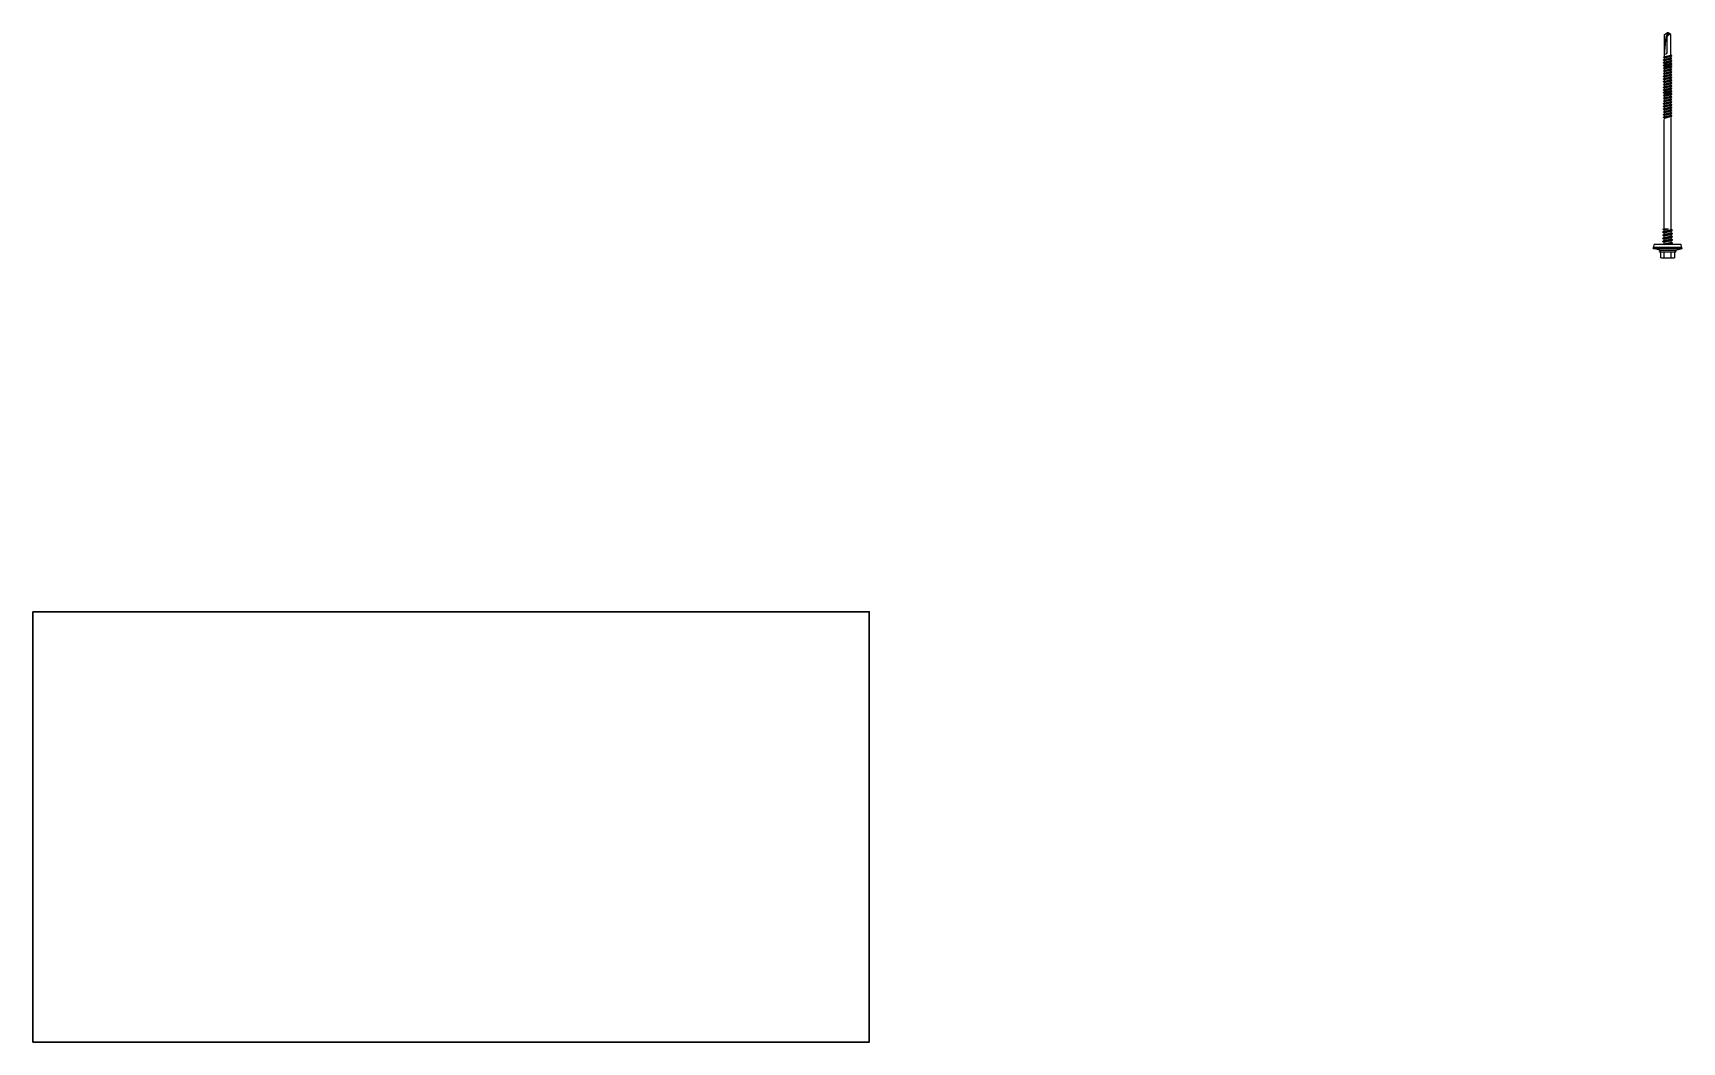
# Model space of a CAD drawing. Header units: millimetres. Extents: x -3689 to 2883575, y -702957 to -604547.
# Drawn here: x 2768224 to 2779145, y -694612 to -687932 of the extents above; entities that cross this region are included whole.
import ezdxf

# ---------------------------------------------------------------- set-up
doc = ezdxf.new("R2010")
doc.units = ezdxf.units.MM
doc.layers.add('-Крепеж-', color=7, linetype='Continuous', lineweight=20)

# ---------------------------------------------------------------- blocks, each defined once
blk = doc.blocks.new('5.5х140')
at = {"layer": '-Крепеж-', "color": 0, "linetype": 'ByBlock', "lineweight": -2}
for p, q in [((-9.2, 3.4), (-9.2, -3.4)), ((-8.8, 2.3), (-5.1, 2.3)), ((-4, 4.2), (-2.8, 9.5)), ((-2.8, -9.5), (-2.8, 9.5)), ((-2.8, 9.5), (-1.8, 9.3)), ((-1.8, -9.3), (-1.8, 9.3)), ((-1.7, 9.1), (0, 9)), ((0, 9), (0, -9)), ((0, -3.2), (1, 3.1)), ((0, -2.1), (0.9, 3.1)), ((0, 0.5), (0.4, 2.3)), ((0, 2.3), (0.4, 2.3)), ((0.4, 2.3), (0.9, 3.1)), ((0.5, -2.3), (1.5, 2.3)), ((0.9, 3.1), (1, 3.1)), ((1, 3.1), (1.5, 2.3)), ((1.4, -2.3), (2.5, 2.3)), ((1.5, 2.3), (2.5, 2.3)), ((1.9, -3.2), (2.9, 3.1)), ((2.1, -3.2), (3.1, 3.1)), ((2.5, 2.3), (2.9, 3.1)), ((2.5, -2.3), (3.6, 2.3)), ((2.9, 3.1), (3.1, 3.1)), ((3.1, 3.1), (3.6, 2.3)), ((3.5, -2.3), (4.6, 2.3)), ((3.6, 2.3), (4.6, 2.3)), ((4, -3.2), (5, 3.1)), ((4.1, -3.2), (5.2, 3.1)), ((4.6, 2.3), (5, 3.1)), ((4.6, -2.3), (5.6, 2.3)), ((5, 3.1), (5.2, 3.1)), ((5.2, 3.1), (5.6, 2.3)), ((5.6, -2.3), (6.6, 2.3)), ((5.6, 2.3), (6.6, 2.3)), ((6.1, -3.2), (7.1, 3.1)), ((6.2, -3.2), (7.3, 3.1)), ((6.6, 2.3), (7.1, 3.1)), ((6.7, -2.3), (7.7, 2.3)), ((7.1, 3.1), (7.3, 3.1)), ((7.3, 3.1), (7.7, 2.3)), ((7.7, -2.3), (8.7, 2.3)), ((7.7, 2.3), (8.7, 2.3)), ((8.1, -3.2), (9.2, 3.1)), ((8.3, -3.2), (9.3, 3.1)), ((8.7, 2.3), (9.2, 3.1)), ((8.8, -2.3), (9.8, 2.3)), ((9.2, 3.1), (9.3, 3.1)), ((9.3, 3.1), (9.8, 2.3)), ((9.7, -2.3), (10.4, 0.5)), ((9.8, 2.3), (83.5, 2.3)), ((83.7, -2.1), (84.6, 2)), ((84.1, -2.8), (85, 2.7)), ((84.3, -2.8), (85.2, 2.7)), ((84.6, 2), (85, 2.7)), ((84.7, -2.1), (85.6, 2)), ((85, 2.7), (85.2, 2.7)), ((85.2, 2.7), (85.6, 2)), ((85.5, -2.1), (86.4, 2)), ((85.6, 2), (86.4, 2)), ((85.9, -2.8), (86.8, 2.7)), ((86.1, -2.8), (87, 2.7)), ((86.4, 2), (86.8, 2.7)), ((86.5, -2.1), (87.4, 2)), ((86.8, 2.7), (87, 2.7)), ((87, 2.7), (87.4, 2)), ((87.3, -2.1), (88.2, 2)), ((87.4, 2), (88.2, 2)), ((87.7, -2.8), (88.6, 2.7)), ((87.9, -2.8), (88.8, 2.7)), ((88.2, 2), (88.6, 2.7)), ((88.3, -2.1), (89.2, 2)), ((88.6, 2.7), (88.8, 2.7)), ((88.8, 2.7), (89.2, 2)), ((89.1, -2.1), (90, 2)), ((89.2, 2), (90, 2)), ((89.5, -2.8), (90.5, 2.7)), ((89.7, -2.8), (90.6, 2.7)), ((90, 2), (90.5, 2.7)), ((90.1, -2.1), (91, 2)), ((90.5, 2.7), (90.6, 2.7)), ((90.6, 2.7), (91, 2)), ((91, -2.1), (91.9, 2)), ((91, 2), (91.9, 2)), ((91.4, -2.8), (92.3, 2.7)), ((91.5, -2.8), (92.4, 2.7)), ((91.9, 2), (92.3, 2.7)), ((91.9, -2.1), (92.8, 2)), ((92.3, 2.7), (92.4, 2.7)), ((92.4, 2.7), (92.8, 2)), ((92.8, -2.1), (93.7, 2)), ((92.8, 2), (93.7, 2)), ((93.2, -2.8), (94.1, 2.7)), ((93.3, -2.8), (94.2, 2.7)), ((93.7, 2), (94.1, 2.7)), ((93.7, -2.1), (94.6, 2)), ((94.1, 2.7), (94.2, 2.7)), ((94.2, 2.7), (94.6, 2)), ((94.6, -2.1), (95.5, 2)), ((94.6, 2), (95.5, 2)), ((95, -2.8), (95.9, 2.7)), ((95.1, -2.8), (96, 2.7)), ((95.5, 2), (95.9, 2.7)), ((95.5, -2.1), (96.4, 2)), ((95.9, 2.7), (96, 2.7)), ((96, 2.7), (96.4, 2)), ((96.4, -2.1), (97.3, 2)), ((96.4, 2), (97.3, 2)), ((96.8, -2.8), (97.7, 2.7)), ((96.9, -2.8), (97.8, 2.7)), ((97.3, 2), (97.7, 2.7)), ((97.3, -2.1), (98.2, 2)), ((97.7, 2.7), (97.8, 2.7)), ((97.8, 2.7), (98.2, 2)), ((98.2, -2.1), (99.1, 2)), ((98.2, 2), (99.1, 2)), ((98.6, -2.8), (99.5, 2.7)), ((98.7, -2.8), (99.7, 2.7)), ((99.1, 2), (99.5, 2.7)), ((99.2, -2.1), (100.1, 2)), ((99.5, 2.7), (99.7, 2.7)), ((99.7, 2.7), (100.1, 2)), ((100, -2.1), (100.9, 2)), ((100.1, 2), (100.9, 2)), ((100.4, -2.8), (101.3, 2.7)), ((100.6, -2.8), (101.5, 2.7)), ((100.9, 2), (101.3, 2.7)), ((101, -2.1), (101.9, 2)), ((101.3, 2.7), (101.5, 2.7)), ((101.5, 2.7), (101.9, 2)), ((101.8, -2.1), (102.7, 2)), ((101.9, 2), (102.7, 2)), ((102.2, -2.8), (103.1, 2.7)), ((102.4, -2.8), (103.3, 2.7)), ((102.7, 2), (103.1, 2.7)), ((102.8, -2.1), (103.7, 2)), ((103.1, 2.7), (103.3, 2.7)), ((103.3, 2.7), (103.7, 2)), ((103.6, -2.1), (104.5, 2)), ((103.7, 2), (104.5, 2)), ((104, -2.8), (104.9, 2.7)), ((104.2, -2.8), (105.1, 2.7)), ((104.5, 2), (104.9, 2.7)), ((104.6, -2.1), (105.5, 2)), ((104.9, 2.7), (105.1, 2.7)), ((105.1, 2.7), (105.5, 2)), ((105.4, -2.1), (106.3, 2)), ((105.5, 2), (106.3, 2)), ((105.8, -2.8), (106.7, 2.7)), ((106, -2.8), (106.9, 2.7)), ((106.3, 2), (106.7, 2.7)), ((106.4, -2.1), (107.3, 2)), ((106.7, 2.7), (106.9, 2.7)), ((106.9, 2.7), (107.3, 2)), ((107.2, -2.1), (108.1, 2)), ((107.3, 2), (108.1, 2)), ((107.6, -2.8), (108.6, 2.7)), ((107.8, -2.8), (108.7, 2.7)), ((108.1, 2), (108.6, 2.7)), ((108.2, -2.1), (109.1, 2)), ((108.6, 2.7), (108.7, 2.7)), ((108.7, 2.7), (109.1, 2)), ((109.1, -2.1), (110, 2)), ((109.1, 2), (110, 2)), ((109.5, -2.8), (110.4, 2.7)), ((109.6, -2.8), (110.5, 2.7)), ((110, 2), (110.4, 2.7)), ((110, -2.1), (110.9, 2)), ((110.4, 2.7), (110.5, 2.7)), ((110.5, 2.7), (110.9, 2)), ((110.9, -2.1), (111.8, 2)), ((110.9, 2), (111.8, 2)), ((111.3, -2.8), (112.2, 2.7)), ((111.4, -2.8), (112.3, 2.7)), ((111.8, 2), (112.2, 2.7)), ((111.8, -2.1), (112.7, 2)), ((112.2, 2.7), (112.3, 2.7)), ((112.3, 2.7), (112.7, 2)), ((112.7, -2.1), (113.6, 2)), ((112.7, 2), (113.6, 2)), ((113.1, -2.8), (114, 2.7)), ((113.2, -2.8), (114.1, 2.7)), ((113.6, 2), (114, 2.7)), ((113.6, -2.1), (114.5, 2)), ((114, 2.7), (114.1, 2.7)), ((114.1, 2.7), (114.5, 2)), ((114.5, -2.1), (115.4, 2)), ((114.5, 2), (115.4, 2)), ((114.9, -2.8), (115.8, 2.7)), ((115, -2.8), (115.9, 2.7)), ((115.4, 2), (115.8, 2.7)), ((115.4, -2.1), (116.3, 2)), ((115.8, 2.7), (115.9, 2.7)), ((115.9, 2.7), (116.3, 2)), ((116.3, -2.1), (117.2, 2)), ((116.3, 2), (117.2, 2)), ((116.7, -2.8), (117.6, 2.7)), ((116.8, -2.8), (117.8, 2.7)), ((117.2, 2), (117.6, 2.7)), ((117.3, -2.1), (118.2, 2)), ((117.6, 2.7), (117.8, 2.7)), ((117.8, 2.7), (118.2, 2)), ((118.1, -2.1), (119, 2)), ((118.2, 2), (119, 2)), ((118.5, -2.8), (119.4, 2.7)), ((118.7, -2.8), (119.6, 2.7)), ((119, 2), (119.4, 2.7)), ((119.1, -2.1), (120, 2)), ((119.4, 2.7), (119.6, 2.7)), ((119.6, 2.7), (120, 2)), ((119.9, -2.1), (120.8, 2)), ((120, 2), (120.8, 2)), ((120.3, -2.8), (121.2, 2.7)), ((120.5, -2.8), (121.4, 2.7)), ((120.8, 2), (121.2, 2.7)), ((120.9, -2.1), (121.8, 2)), ((121.2, 2.7), (121.4, 2.7)), ((121.4, 2.7), (121.8, 2)), ((121.7, -2.1), (122.6, 2)), ((121.8, 2), (122.6, 2)), ((122.1, -2.8), (123, 2.7)), ((122.3, -2.8), (123.2, 2.7)), ((122.6, 2), (123, 2.7)), ((122.7, -2.1), (123.6, 2)), ((123, 2.7), (123.2, 2.7)), ((123.2, 2.7), (123.6, 2)), ((123.5, -2.1), (124.4, 2)), ((123.6, 2), (124.4, 2)), ((123.9, -2.8), (124.8, 2.7)), ((124.1, -2.8), (125, 2.7)), ((124.4, 2), (124.8, 2.7)), ((124.5, -2.1), (125.4, 2.1)), ((124.8, 2.7), (125, 2.7)), ((125, 2.7), (125.4, 2.1)), ((125.4, 2.1), (125.9, 2.1)), ((125.9, 2.1), (139, 2.1)), ((137.4, -0.3), (138.8, 0.5)), ((138.1, -0.7), (140, 0.4)), ((138.8, 0.5), (140, 0.4)), ((139, 2.1), (140, 0.4)), ((140, 0.4), (140, -0.4)), ((-8.8, -2.3), (-5.1, -2.3)), ((-4, -4.2), (-2.8, -9.5)), ((-2.8, -9.5), (-1.8, -9.3)), ((-1.7, -9.1), (0, -9)), ((0, -3.2), (0.5, -2.3)), ((0, -3.2), (0, -3.2)), ((0.5, -2.3), (1.4, -2.3)), ((1.4, -2.3), (1.9, -3.2)), ((1.9, -3.2), (2.1, -3.2)), ((2.1, -3.2), (2.5, -2.3)), ((2.5, -2.3), (3.5, -2.3)), ((3.5, -2.3), (4, -3.2)), ((4, -3.2), (4.1, -3.2)), ((4.1, -3.2), (4.6, -2.3)), ((4.6, -2.3), (5.6, -2.3)), ((5.6, -2.3), (6.1, -3.2)), ((6.1, -3.2), (6.2, -3.2)), ((6.2, -3.2), (6.7, -2.3)), ((6.7, -2.3), (7.7, -2.3)), ((7.7, -2.3), (8.1, -3.2)), ((8.1, -3.2), (8.3, -3.2)), ((8.3, -3.2), (8.8, -2.3)), ((8.8, -2.3), (9.7, -2.3)), ((9.7, -2.3), (10.2, -3.2)), ((10.2, -3.2), (10.4, -2.3)), ((10.4, -2.3), (82.6, -2.3)), ((83.7, -2.1), (84.1, -2.8)), ((84.1, -2.8), (84.3, -2.8)), ((84.3, -2.8), (84.7, -2.1)), ((84.7, -2.1), (85.5, -2.1)), ((85.5, -2.1), (85.9, -2.8)), ((85.9, -2.8), (86.1, -2.8)), ((86.1, -2.8), (86.5, -2.1)), ((86.5, -2.1), (87.3, -2.1)), ((87.3, -2.1), (87.7, -2.8)), ((87.7, -2.8), (87.9, -2.8)), ((87.9, -2.8), (88.3, -2.1)), ((88.3, -2.1), (89.1, -2.1)), ((89.1, -2.1), (89.5, -2.8)), ((89.5, -2.8), (89.7, -2.8)), ((89.7, -2.8), (90.1, -2.1)), ((90.1, -2.1), (91, -2.1)), ((91, -2.1), (91.4, -2.8)), ((91.4, -2.8), (91.5, -2.8)), ((91.5, -2.8), (91.9, -2.1)), ((91.9, -2.1), (92.8, -2.1)), ((92.8, -2.1), (93.2, -2.8)), ((93.2, -2.8), (93.3, -2.8)), ((93.3, -2.8), (93.7, -2.1)), ((93.7, -2.1), (94.6, -2.1)), ((94.6, -2.1), (95, -2.8)), ((95, -2.8), (95.1, -2.8)), ((95.1, -2.8), (95.5, -2.1)), ((95.5, -2.1), (96.4, -2.1)), ((96.4, -2.1), (96.8, -2.8)), ((96.8, -2.8), (96.9, -2.8)), ((96.9, -2.8), (97.3, -2.1)), ((97.3, -2.1), (98.2, -2.1)), ((98.2, -2.1), (98.6, -2.8)), ((98.6, -2.8), (98.7, -2.8)), ((98.7, -2.8), (99.2, -2.1)), ((99.2, -2.1), (100, -2.1)), ((100, -2.1), (100.4, -2.8)), ((100.4, -2.8), (100.6, -2.8)), ((100.6, -2.8), (101, -2.1)), ((101, -2.1), (101.8, -2.1)), ((101.8, -2.1), (102.2, -2.8)), ((102.2, -2.8), (102.4, -2.8)), ((102.4, -2.8), (102.8, -2.1)), ((102.8, -2.1), (103.6, -2.1)), ((103.6, -2.1), (104, -2.8)), ((104, -2.8), (104.2, -2.8)), ((104.2, -2.8), (104.6, -2.1)), ((104.6, -2.1), (105.4, -2.1)), ((105.4, -2.1), (105.8, -2.8)), ((105.8, -2.8), (106, -2.8)), ((106, -2.8), (106.4, -2.1)), ((106.4, -2.1), (107.2, -2.1)), ((107.2, -2.1), (107.6, -2.8)), ((107.6, -2.8), (107.8, -2.8)), ((107.8, -2.8), (108.2, -2.1)), ((108.2, -2.1), (109.1, -2.1)), ((109.1, -2.1), (109.5, -2.8)), ((109.5, -2.8), (109.6, -2.8)), ((109.6, -2.8), (110, -2.1)), ((110, -2.1), (110.9, -2.1)), ((110.9, -2.1), (111.3, -2.8)), ((111.3, -2.8), (111.4, -2.8)), ((111.4, -2.8), (111.8, -2.1)), ((111.8, -2.1), (112.7, -2.1)), ((112.7, -2.1), (113.1, -2.8)), ((113.1, -2.8), (113.2, -2.8)), ((113.2, -2.8), (113.6, -2.1)), ((113.6, -2.1), (114.5, -2.1)), ((114.5, -2.1), (114.9, -2.8)), ((114.9, -2.8), (115, -2.8)), ((115, -2.8), (115.4, -2.1)), ((115.4, -2.1), (116.3, -2.1)), ((116.3, -2.1), (116.7, -2.8)), ((116.7, -2.8), (116.8, -2.8)), ((116.8, -2.8), (117.3, -2.1)), ((117.3, -2.1), (118.1, -2.1)), ((118.1, -2.1), (118.5, -2.8)), ((118.5, -2.8), (118.7, -2.8)), ((118.7, -2.8), (119.1, -2.1)), ((119.1, -2.1), (119.9, -2.1)), ((119.9, -2.1), (120.3, -2.8)), ((120.3, -2.8), (120.5, -2.8)), ((120.5, -2.8), (120.9, -2.1)), ((120.9, -2.1), (121.7, -2.1)), ((121.7, -2.1), (122.1, -2.8)), ((122.1, -2.8), (122.3, -2.8)), ((122.3, -2.8), (122.7, -2.1)), ((122.7, -2.1), (123.5, -2.1)), ((123.5, -2.1), (123.9, -2.8)), ((123.9, -2.8), (124.1, -2.8)), ((124.1, -2.8), (124.5, -2.1)), ((124.5, -2.1), (125.6, -2.2)), ((125.6, -2.2), (139, -2.2)), ((125.8, -2.2), (137.5, -0.9)), ((127.5, -0.4), (136.9, -0.4)), ((139, -2.2), (140, -0.4))]:
    blk.add_line(p, q, dxfattribs=at)
at = {"layer": '-Крепеж-', "transparency": 33554638}
for p, q in [((10.4, -2.3), (10.4, 0.5)), ((84.6, 2), (83.5, 2.3)), ((83.7, -2.1), (82.6, -2.3))]:
    blk.add_line(p, q, dxfattribs=at)
at = {"layer": '-Крепеж-', "color": 0, "linetype": 'ByBlock', "lineweight": -2}
blk.add_lwpolyline([(-4.9, 4.9, -0.414214), (-5.3, 4.5), (-8.8, 4.5, 0.355292), (-8.8, 2.3, 0.177646), (-8.8, -2.3, 0.355292), (-8.8, -4.5), (-5.3, -4.5, -0.414214), (-4.9, -4.9)], format="xyb", dxfattribs=at)
blk.add_lwpolyline([(-4, 5.4, -0.233189), (-4, 5.3), (-4, -5.3, -0.233189), (-4, -5.4, -0.339408), (-4.8, -5.4, -0.233189), (-4.9, -5.3), (-4.9, 5.3, -0.233189), (-4.8, 5.4, -0.339408)], format="xyb", close=True, dxfattribs=at)
for centre, radius, start, end in [((-5.1, 2.5), 0.2, 270, 0), ((-1.7, 9.2), 0.121, 165, 267), ((145.7, 0.5), 6.87, 166.5035, 180), ((-5.1, -2.5), 0.2, 0, 90), ((-1.7, -9.2), 0.121, 93, 195), ((127.5, -2.2), 1.75, 90, 180), ((136.9, 0.6), 1, 270, 300), ((137.1, 1), 2, 280, 300)]:
    blk.add_arc(centre, radius, start, end, dxfattribs=at)

msp = doc.modelspace()

# ---------------------------------------------------------------- linework, layer by layer
at = {"layer": 'Defpoints', "color": 3, "lineweight": 30, "ltscale": 50}
msp.add_lwpolyline([(2768223.534, -691763.9155), (2773761.9431, -691763.9155), (2773761.9431, -694612.4992), (2768223.534, -694612.4992)], close=True, dxfattribs=at)

# ---------------------------------------------------------------- block references
at = {"xscale": -10, "yscale": 10, "zscale": 10, "rotation": 270}
msp.add_blockref('5.5х140', (2779049.7183, -689331.6738), dxfattribs=at)

doc.saveas('drawing.dxf')
